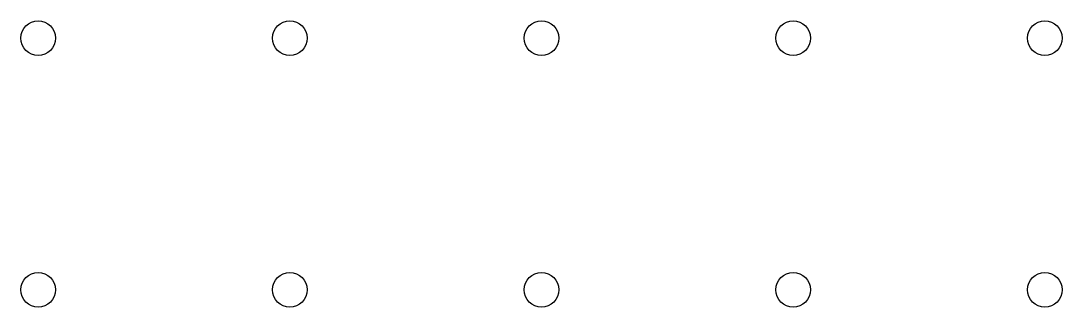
# Model space of a CAD drawing. Header units: inches. Extents: x -1.73 to 1.73, y -2.17 to 1.96.
# Drawn here: x -0.4569 to -0.0431, y -2.0254 to -1.9116 of the extents above; entities that cross this region are included whole.
import ezdxf

# ---------------------------------------------------------------- set-up
doc = ezdxf.new("R2010")
doc.units = ezdxf.units.IN
doc.header["$MEASUREMENT"] = 0
doc.layers.add('BLACK', color=250, linetype='CONTINUOUS')

msp = doc.modelspace()

# ---------------------------------------------------------------- linework, layer by layer
at = {"layer": 'BLACK'}
for centre in [(-0.45, -1.9185), (-0.45, -1.9185), (-0.35, -1.9185), (-0.35, -1.9185), (-0.25, -1.9185), (-0.25, -1.9185), (-0.15, -1.9185), (-0.15, -1.9185), (-0.05, -1.9185), (-0.05, -1.9185), (-0.45, -2.0185), (-0.45, -2.0185), (-0.35, -2.0185), (-0.35, -2.0185), (-0.25, -2.0185), (-0.25, -2.0185), (-0.15, -2.0185), (-0.15, -2.0185), (-0.05, -2.0185), (-0.05, -2.0185)]:
    msp.add_circle(centre, 0.00689, dxfattribs=at)

doc.saveas('drawing.dxf')
